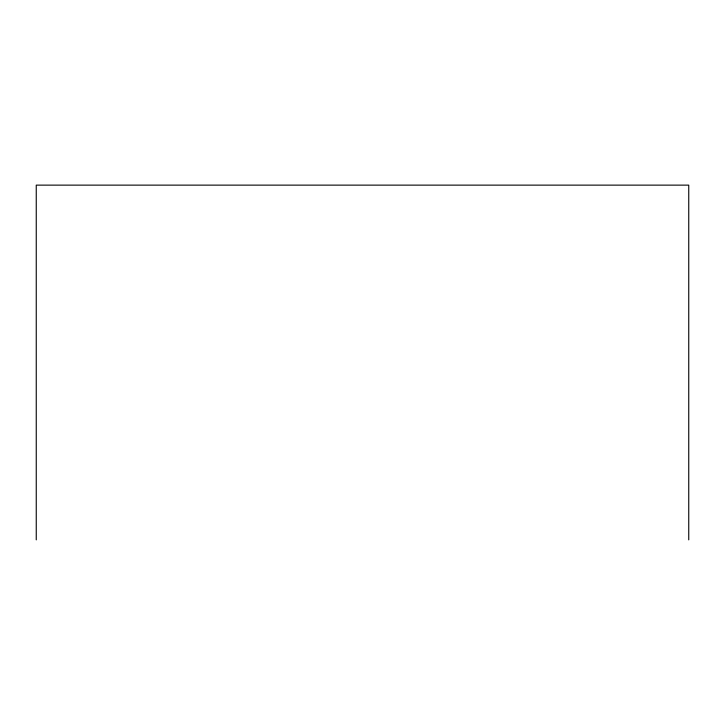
<?xml version="1.0" encoding="UTF-8"?>
<svg xmlns="http://www.w3.org/2000/svg" width="725" height="725" viewBox="0 0 725 725"><rect width="100%" height="100%" fill="white"/><g stroke="black" fill="none" stroke-linecap="round" stroke-linejoin="round"><path stroke-width="1.09" d="M688.75 539.871L688.75 185.129L36.25 185.129L36.25 539.871"/></g></svg>
